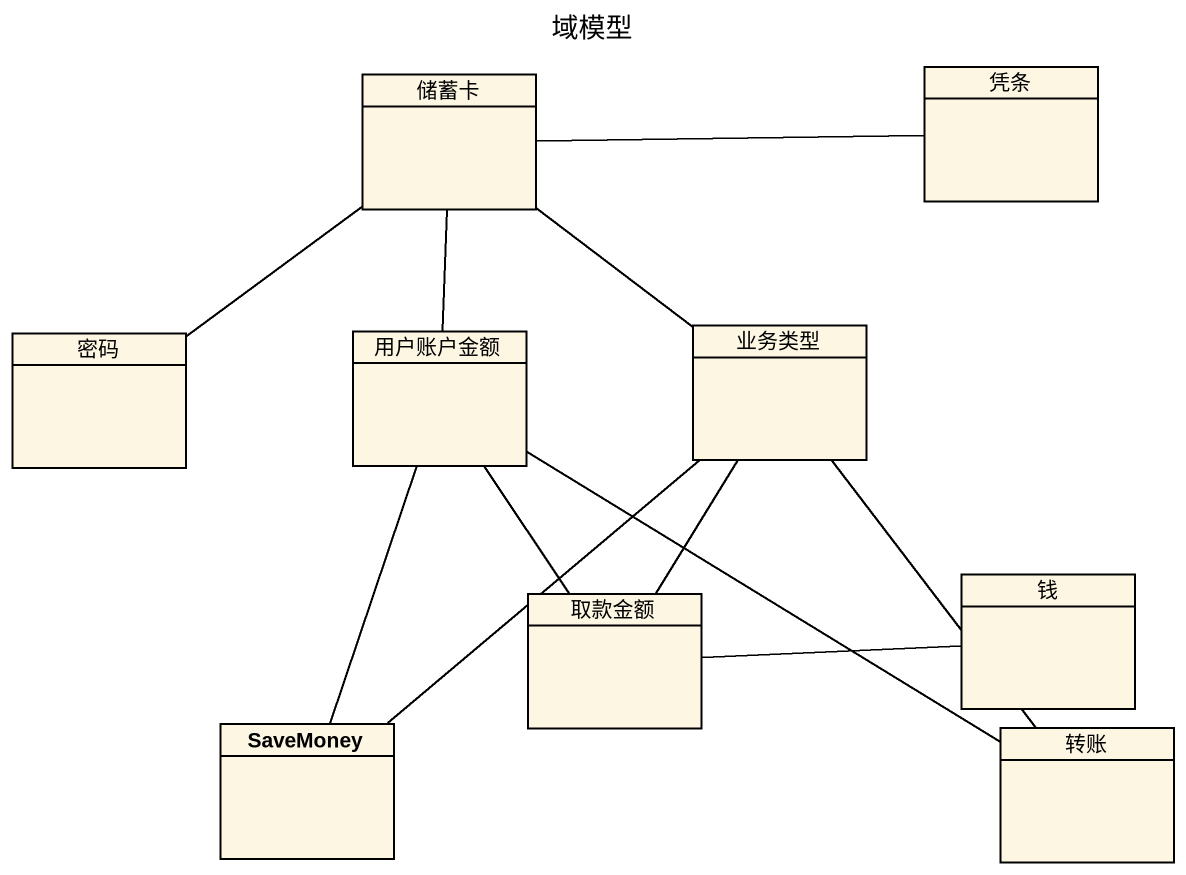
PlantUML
@startuml
title 域模型
hide circle
hide empty members
class 储蓄卡
class 凭条
class 密码
class 用户账户金额
class 业务类型
class 取款金额
class 钱
class SaveMoney
class 转账
储蓄卡 -right- 凭条
储蓄卡 -- 用户账户金额
储蓄卡 -- 业务类型
密码 -up- 储蓄卡
业务类型 -- SaveMoney
业务类型 -- 转账
取款金额 -up- 用户账户金额
取款金额 -up- 业务类型
取款金额 -right- 钱
SaveMoney -up- 用户账户金额
转账 -up- 用户账户金额
@enduml
